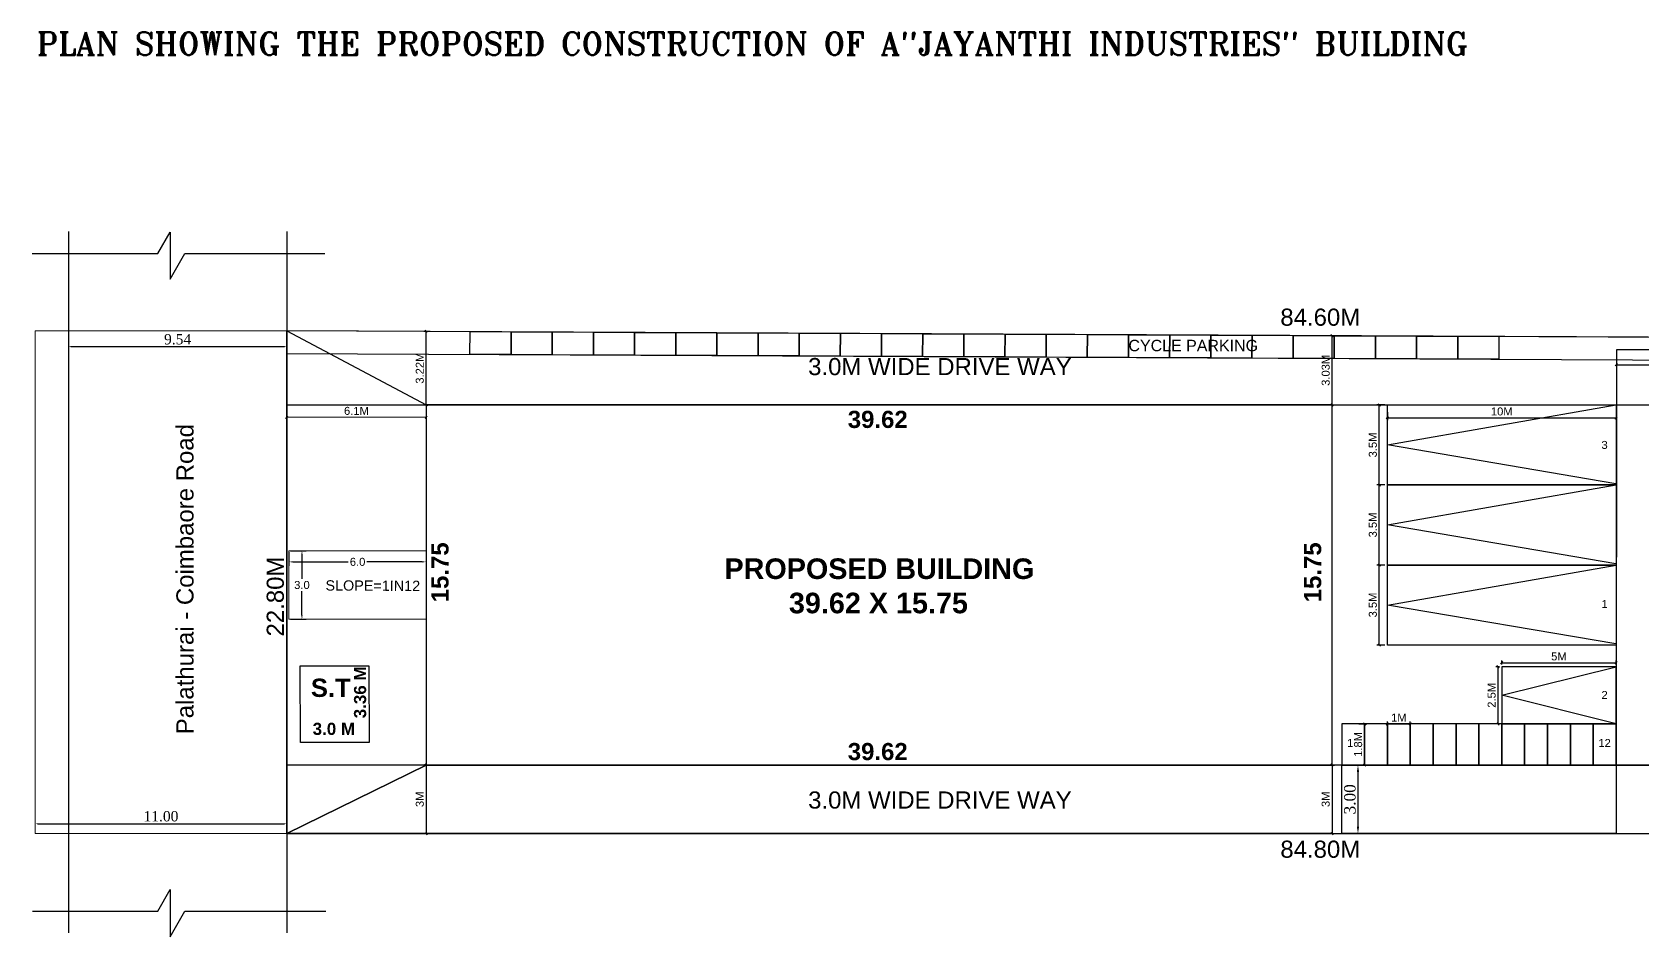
# Model space of a CAD drawing. Header units: metres. Extents: x 531 to 643, y 168 to 255.
# Drawn here: x 531.6 to 602, y 213.4 to 253 of the extents above; entities that cross this region are included whole.
import ezdxf
from ezdxf.lldxf.tags import DXFTag

# ---------------------------------------------------------------- set-up
doc = ezdxf.new("R2010")
doc.units = ezdxf.units.M
doc.layers.add('BLK_1_COVERED_AREA', color=140, linetype='Continuous', plot=False)
doc.layers.add('TWO_WHEELER_PARKING', color=2, linetype='Continuous', plot=False)
for name, color, linetype, lineweight in [('BLK_1_DA_RAMP_1', 1, 'Continuous', 0), ('DIST_EXIT', 7, 'Continuous', 0), ('NOTIFIED_ROAD', 1, 'Continuous', 13), ('ROAD_WIDTH', 183, 'Continuous', 13)]:
    doc.layers.add(name, color=color, linetype=linetype, lineweight=lineweight)
for name, color, linetype in [('BLK_1_LVL_0_BLDG_FOOT_PRINT', 1, 'Continuous'), ('BLK_1_LVL_0_FRONT_SETBACK', 2, 'Continuous'), ('BLK_1_LVL_0_REAR_SETBACK', 11, 'Continuous'), ('BLK_1_LVL_0_SIDE_SETBACK1', 171, 'Continuous'), ('BLK_1_LVL_0_SIDE_SETBACK2', 102, 'Continuous'), ('CYCLE_PARKING', 1, 'Continuous'), ('DRIVE_WAY', 7, 'Continuous'), ('INSITU_WASTE_TREATMENT_PLANT', 117, 'Continuous'), ('LORRY_PARKING', 175, 'Continuous'), ('PARKING_SLOT', 117, 'Continuous'), ('PER_AISLE_WIDTH', 10, 'Continuous'), ('PLOT_BOUNDARY', 70, 'Continuous'), ('RWH', 130, 'Continuous'), ('TWO_WHEELER_DRIVE_WAY', 6, 'Continuous')]:
    doc.layers.add(name, color=color, linetype=linetype)
doc.styles.add('ANAND', font='times.ttf')
doc.styles.add('architectura', font='arial.ttf')
doc.styles.add('CODE', font='arialbd.ttf')
doc.styles.add('KARTHI', font='arialbd.ttf')
doc.styles.get("Standard").update_dxf_attribs({"font": 'arial.ttf', "height": 0.35})
doc.styles.add('STYLE4', font='romant.shx')
tags = doc.linetypes.add('HIDDEN', pattern=[0.375, 0.25, -0.125]).pattern_tags.tags
tags[6:7] = [DXFTag(74, 4), DXFTag(75, 0), DXFTag(340, '0'), DXFTag(46, 1.0), DXFTag(50, 0.0), DXFTag(44, 0.0), DXFTag(45, 0.0)]
tags[4:5] = [DXFTag(74, 4), DXFTag(75, 0), DXFTag(340, '0'), DXFTag(46, 1.0), DXFTag(50, 0.0), DXFTag(44, 0.0), DXFTag(45, 0.0)]
doc.dimstyles.new('ISO-25', dxfattribs={"dimtxt": 0.35, "dimasz": 0.1, "dimexe": 0.1, "dimexo": 0.1, "dimgap": 0.1, "dimtad": 1, "dimdsep": 46, "dimtxsty": 'Standard', "dimblk": 'OBLIQUE', "dimcen": 2.5, "dimclrd": 256, "dimclre": 256, "dimclrt": 256, "dimadec": 0, "dimazin": 0, "dimtfac": 1, "dimtix": 1, "dimtmove": 0, "dimatfit": 0, "dimldrblk": 'OBLIQUE', "dimfxl": 0, "dimlwd": -1, "dimlwe": -1, "dimarcsym": 0})
doc.dimstyles.new('SETBACK', dxfattribs={"dimtxt": 1, "dimasz": 0.75, "dimexe": 0.18, "dimexo": 0.0625, "dimgap": 0.095, "dimtad": 1, "dimzin": 0, "dimdsep": 46, "dimtxsty": 'ANAND', "dimcen": 0.09, "dimse1": 1, "dimse2": 1, "dimadec": 0, "dimazin": 0, "dimtfac": 1, "dimtix": 1, "dimtofl": 0, "dimtmove": 2, "dimatfit": 0, "dimfxl": 0, "dimtolj": 1, "dimtzin": 0, "dimarcsym": 0})
doc.dimstyles.new('STANDARD$0', dxfattribs={"dimtxt": 5, "dimasz": 4, "dimexe": 1, "dimexo": 1, "dimgap": 1, "dimtad": 1, "dimdec": 1, "dimzin": 3, "dimdsep": 46, "dimlunit": 4, "dimtxsty": 'architectura', "dimblk": 'OBLIQUE', "dimcen": 0.09375, "dimdle": 1, "dimclrd": 8, "dimclre": 8, "dimclrt": 7, "dimadec": 1, "dimazin": 0, "dimtfac": 1, "dimtdec": 1, "dimtofl": 0, "dimtmove": 2, "dimatfit": 3, "dimldrblk": 'ARCHTICK', "dimfxl": 0, "dimfrac": 2, "dimtolj": 1, "dimtzin": 0, "dimarcsym": 0})
doc.dimstyles.new('V1', dxfattribs={"dimtxt": 0.45, "dimasz": 0.1, "dimexe": 0.18, "dimexo": 0.0625, "dimgap": 0.09, "dimtad": 1, "dimzin": 0, "dimdsep": 46, "dimtxsty": 'ANAND', "dimcen": 0.09, "dimse1": 1, "dimse2": 1, "dimadec": 0, "dimazin": 0, "dimtfac": 1, "dimtix": 1, "dimtofl": 0, "dimtmove": 2, "dimatfit": 0, "dimfxl": 0, "dimtolj": 1, "dimtzin": 0, "dimarcsym": 0})

# ---------------------------------------------------------------- blocks, each defined once
blk = doc.blocks.new('*D44')
at = {"layer": 'Defpoints', "color": 0}
for p in [(533.176, 239.919), (542.719, 239.919), (542.719, 239.22)]:
    blk.add_point(p, dxfattribs=at)
at = {"layer": 'ROAD_WIDTH', "color": 0, "lineweight": -2}
blk.add_line((533.276, 239.22), (542.619, 239.22), dxfattribs=at)
at = {"layer": 'ROAD_WIDTH', "color": 0}
for points in [[(533.276, 239.237), (533.276, 239.203), (533.176, 239.22)], [(542.619, 239.237), (542.619, 239.203), (542.719, 239.22)]]:
    blk.add_solid(points, dxfattribs=at)
at = {"layer": 'ROAD_WIDTH', "color": 0, "insert": (537.948, 239.539), "char_height": 0.45, "attachment_point": 5, "style": 'ANAND'}
blk.add_mtext('\\A1;9.54', dxfattribs=at)
blk = doc.blocks.new('*D45')
at = {"layer": 'Defpoints', "color": 0}
for p in [(531.719, 218.354), (542.719, 218.354), (542.719, 218.354)]:
    blk.add_point(p, dxfattribs=at)
at = {"layer": 'ROAD_WIDTH', "color": 0, "lineweight": -2}
blk.add_line((531.819, 218.354), (542.619, 218.354), dxfattribs=at)
at = {"layer": 'ROAD_WIDTH', "color": 0}
for points in [[(531.819, 218.371), (531.819, 218.338), (531.719, 218.354)], [(542.619, 218.371), (542.619, 218.338), (542.719, 218.354)]]:
    blk.add_solid(points, dxfattribs=at)
at = {"layer": 'ROAD_WIDTH', "color": 0, "insert": (537.219, 218.674), "char_height": 0.45, "attachment_point": 5, "style": 'ANAND'}
blk.add_mtext('\\A1;11.00', dxfattribs=at)
blk = doc.blocks.new('_Oblique')
at = {"color": 0, "linetype": 'ByBlock', "lineweight": -2}
blk.add_line((-0.5, -0.5), (0.5, 0.5), dxfattribs=at)
blk = doc.blocks.new('*D71')
at = {"layer": 'Defpoints', "color": 0}
for p in [(542.719, 236.669), (548.819, 236.669), (548.819, 236.131)]:
    blk.add_point(p, dxfattribs=at)
at = {"layer": 'DIST_EXIT'}
for p, q in [((542.719, 236.381), (542.719, 236.031)), ((542.719, 236.131), (548.819, 236.131)), ((548.819, 236.381), (548.819, 236.031))]:
    blk.add_line(p, q, dxfattribs=at)
at = {"layer": 'DIST_EXIT', "xscale": 0.1, "yscale": 0.1, "zscale": 0.1, "rotation": 180}
blk.add_blockref('_Oblique', (542.719, 236.131), dxfattribs=at)
at = {"layer": 'DIST_EXIT', "xscale": 0.1, "yscale": 0.1, "zscale": 0.1}
blk.add_blockref('_Oblique', (548.819, 236.131), dxfattribs=at)
at = {"layer": 'DIST_EXIT', "insert": (545.769, 236.41), "char_height": 0.35, "attachment_point": 5}
blk.add_mtext('6.1M', dxfattribs=at)
blk = doc.blocks.new('*D46')
for p, q in [((548.819, 239.89), (548.719, 239.89)), ((548.819, 236.669), (548.819, 239.89)), ((548.819, 236.669), (548.919, 236.669))]:
    blk.add_line(p, q)
at = {"layer": 'Defpoints', "color": 0}
for p in [(548.819, 239.89), (548.834, 239.89), (548.819, 236.669)]:
    blk.add_point(p, dxfattribs=at)
at = {"xscale": 0.1, "yscale": 0.1, "zscale": 0.1}
for p, rotation in [((548.819, 239.89), 90), ((548.819, 236.669), 270)]:
    blk.add_blockref('_Oblique', p, dxfattribs=dict(at, rotation=rotation))
at = {"insert": (548.54, 238.28), "char_height": 0.35, "attachment_point": 5, "rotation": 90}
blk.add_mtext('3.22M', dxfattribs=at)
blk = doc.blocks.new('*D72')
at = {"layer": 'Defpoints', "color": 0}
for p in [(588.439, 239.7), (588.453, 239.7), (588.439, 236.669)]:
    blk.add_point(p, dxfattribs=at)
at = {"layer": 'DRIVE_WAY', "color": 255}
for p, q in [((588.439, 239.7), (588.339, 239.7)), ((588.439, 236.669), (588.439, 239.7)), ((588.439, 236.669), (588.539, 236.669))]:
    blk.add_line(p, q, dxfattribs=at)
at = {"layer": 'DRIVE_WAY', "color": 255, "xscale": 0.1, "yscale": 0.1, "zscale": 0.1}
for p, rotation in [((588.439, 239.7), 90), ((588.439, 236.669), 270)]:
    blk.add_blockref('_Oblique', p, dxfattribs=dict(at, rotation=rotation))
at = {"layer": 'DRIVE_WAY', "color": 255, "insert": (588.16, 238.185), "char_height": 0.35, "attachment_point": 5, "rotation": 90}
blk.add_mtext('3.03M', dxfattribs=at)
blk = doc.blocks.new('*D73')
for p, q in [((548.819, 220.919), (548.919, 220.919)), ((548.819, 220.919), (548.819, 217.919)), ((548.819, 217.919), (548.919, 217.919))]:
    blk.add_line(p, q)
at = {"layer": 'Defpoints', "color": 0}
for p in [(548.819, 220.919), (548.819, 217.919), (548.819, 217.919)]:
    blk.add_point(p, dxfattribs=at)
at = {"xscale": 0.1, "yscale": 0.1, "zscale": 0.1}
for p, rotation in [((548.819, 220.919), 90), ((548.819, 217.919), 270)]:
    blk.add_blockref('_Oblique', p, dxfattribs=dict(at, rotation=rotation))
at = {"insert": (548.54, 219.419), "char_height": 0.35, "attachment_point": 5, "rotation": 90}
blk.add_mtext('3M', dxfattribs=at)
blk = doc.blocks.new('*D74')
at = {"layer": 'Defpoints', "color": 0}
for p in [(588.439, 220.919), (588.439, 217.919), (588.439, 217.919)]:
    blk.add_point(p, dxfattribs=at)
at = {"layer": 'DRIVE_WAY', "color": 255}
for p, q in [((588.439, 220.919), (588.539, 220.919)), ((588.439, 220.919), (588.439, 217.919)), ((588.439, 217.919), (588.539, 217.919))]:
    blk.add_line(p, q, dxfattribs=at)
at = {"layer": 'DRIVE_WAY', "color": 255, "xscale": 0.1, "yscale": 0.1, "zscale": 0.1}
for p, rotation in [((588.439, 220.919), 90), ((588.439, 217.919), 270)]:
    blk.add_blockref('_Oblique', p, dxfattribs=dict(at, rotation=rotation))
at = {"layer": 'DRIVE_WAY', "color": 255, "insert": (588.16, 219.419), "char_height": 0.35, "attachment_point": 5, "rotation": 90}
blk.add_mtext('3M', dxfattribs=at)
blk = doc.blocks.new('*D75')
at = {"layer": 'Defpoints', "color": 0}
for p in [(588.858, 220.919), (589.57, 217.919), (590.858, 217.919)]:
    blk.add_point(p, dxfattribs=at)
at = {"layer": 'TWO_WHEELER_DRIVE_WAY', "color": 6, "lineweight": -2}
blk.add_line((589.57, 220.619), (589.57, 218.219), dxfattribs=at)
at = {"layer": 'TWO_WHEELER_DRIVE_WAY', "color": 6}
for points in [[(589.52, 220.619), (589.62, 220.619), (589.57, 220.919)], [(589.52, 218.219), (589.62, 218.219), (589.57, 217.919)]]:
    blk.add_solid(points, dxfattribs=at)
at = {"layer": 'TWO_WHEELER_DRIVE_WAY', "color": 6, "insert": (589.22, 219.419), "char_height": 0.5, "attachment_point": 5, "rotation": 90, "style": 'ANAND'}
blk.add_mtext('\\A1;3.00', dxfattribs=at)
blk = doc.blocks.new('*D76')
for p, q in [((590.75, 236.669), (590.4, 236.669)), ((590.5, 233.169), (590.5, 236.669)), ((590.75, 233.169), (590.4, 233.169))]:
    blk.add_line(p, q)
at = {"layer": 'Defpoints', "color": 0}
for p in [(590.5, 236.669), (590.858, 236.669), (590.858, 233.169)]:
    blk.add_point(p, dxfattribs=at)
at = {"xscale": 0.1, "yscale": 0.1, "zscale": 0.1}
for p, rotation in [((590.5, 236.669), 90), ((590.5, 233.169), 270)]:
    blk.add_blockref('_Oblique', p, dxfattribs=dict(at, rotation=rotation))
at = {"insert": (590.221, 234.919), "char_height": 0.35, "attachment_point": 5, "rotation": 90}
blk.add_mtext('3.5M', dxfattribs=at)
blk = doc.blocks.new('*D47')
for p, q in [((590.858, 236.356), (590.858, 236.006)), ((590.858, 236.106), (600.858, 236.106)), ((600.858, 236.356), (600.858, 236.006))]:
    blk.add_line(p, q)
at = {"layer": 'Defpoints', "color": 0}
for p in [(590.858, 236.669), (600.858, 236.669), (600.858, 236.106)]:
    blk.add_point(p, dxfattribs=at)
at = {"xscale": 0.1, "yscale": 0.1, "zscale": 0.1, "rotation": 180}
blk.add_blockref('_Oblique', (590.858, 236.106), dxfattribs=at)
at = {"xscale": 0.1, "yscale": 0.1, "zscale": 0.1}
blk.add_blockref('_Oblique', (600.858, 236.106), dxfattribs=at)
at = {"insert": (595.858, 236.384), "char_height": 0.35, "attachment_point": 5}
blk.add_mtext('10M', dxfattribs=at)
blk = doc.blocks.new('*D77')
for p, q in [((595.758, 225.219), (595.596, 225.219)), ((595.696, 222.719), (595.696, 225.219)), ((595.758, 222.719), (595.596, 222.719))]:
    blk.add_line(p, q)
at = {"layer": 'Defpoints', "color": 0}
for p in [(595.696, 225.219), (595.858, 225.219), (595.858, 222.719)]:
    blk.add_point(p, dxfattribs=at)
at = {"xscale": 0.1, "yscale": 0.1, "zscale": 0.1}
for p, rotation in [((595.696, 225.219), 90), ((595.696, 222.719), 270)]:
    blk.add_blockref('_Oblique', p, dxfattribs=dict(at, rotation=rotation))
at = {"insert": (595.417, 223.969), "char_height": 0.35, "attachment_point": 5, "rotation": 90}
blk.add_mtext('2.5M', dxfattribs=at)
blk = doc.blocks.new('*D48')
for p, q in [((595.858, 225.319), (595.858, 225.492)), ((600.858, 225.319), (600.858, 225.492)), ((595.858, 225.392), (600.858, 225.392))]:
    blk.add_line(p, q)
at = {"layer": 'Defpoints', "color": 0}
for p in [(595.858, 225.219), (600.858, 225.392), (600.858, 225.219)]:
    blk.add_point(p, dxfattribs=at)
at = {"xscale": 0.1, "yscale": 0.1, "zscale": 0.1, "rotation": 180}
blk.add_blockref('_Oblique', (595.858, 225.392), dxfattribs=at)
at = {"xscale": 0.1, "yscale": 0.1, "zscale": 0.1}
blk.add_blockref('_Oblique', (600.858, 225.392), dxfattribs=at)
at = {"insert": (598.358, 225.67), "char_height": 0.35, "attachment_point": 5}
blk.add_mtext('5M', dxfattribs=at)
blk = doc.blocks.new('*D78')
for p, q in [((590.75, 233.169), (590.4, 233.169)), ((590.5, 229.669), (590.5, 233.169)), ((590.75, 229.669), (590.4, 229.669))]:
    blk.add_line(p, q)
at = {"layer": 'Defpoints', "color": 0}
for p in [(590.5, 233.169), (590.858, 233.169), (590.858, 229.669)]:
    blk.add_point(p, dxfattribs=at)
at = {"xscale": 0.1, "yscale": 0.1, "zscale": 0.1}
for p, rotation in [((590.5, 233.169), 90), ((590.5, 229.669), 270)]:
    blk.add_blockref('_Oblique', p, dxfattribs=dict(at, rotation=rotation))
at = {"insert": (590.221, 231.419), "char_height": 0.35, "attachment_point": 5, "rotation": 90}
blk.add_mtext('3.5M', dxfattribs=at)
blk = doc.blocks.new('*D79')
at = {"layer": 'Defpoints', "color": 0}
for p in [(600.872, 239.08), (610.872, 239.08), (610.872, 238.431)]:
    blk.add_point(p, dxfattribs=at)
at = {"layer": 'DRIVE_WAY', "color": 255}
for p, q in [((600.872, 238.681), (600.872, 238.331)), ((600.872, 238.431), (610.872, 238.431)), ((610.872, 238.681), (610.872, 238.331))]:
    blk.add_line(p, q, dxfattribs=at)
at = {"layer": 'DRIVE_WAY', "color": 255, "xscale": 0.1, "yscale": 0.1, "zscale": 0.1, "rotation": 180}
blk.add_blockref('_Oblique', (600.872, 238.431), dxfattribs=at)
at = {"layer": 'DRIVE_WAY', "color": 255, "xscale": 0.1, "yscale": 0.1, "zscale": 0.1}
blk.add_blockref('_Oblique', (610.872, 238.431), dxfattribs=at)
at = {"layer": 'DRIVE_WAY', "color": 255, "insert": (605.872, 238.709), "char_height": 0.35, "attachment_point": 5}
blk.add_mtext('10M', dxfattribs=at)
blk = doc.blocks.new('*D69')
at = {"layer": 'BLK_1_DA_RAMP_1', "color": 0, "lineweight": -2}
for p, q in [((542.881, 230.294), (543.565, 230.294)), ((543.385, 230.114), (543.385, 229.063)), ((543.385, 227.474), (543.385, 228.525)), ((542.881, 227.294), (543.565, 227.294))]:
    blk.add_line(p, q, dxfattribs=at)
at = {"layer": 'BLK_1_DA_RAMP_1', "color": 0}
for points in [[(543.355, 230.114), (543.415, 230.114), (543.385, 230.294)], [(543.355, 227.474), (543.415, 227.474), (543.385, 227.294)]]:
    blk.add_solid(points, dxfattribs=at)
at = {"layer": 'Defpoints', "color": 0}
for p in [(542.819, 230.294), (543.385, 230.294), (542.819, 227.294)]:
    blk.add_point(p, dxfattribs=at)
at = {"layer": 'BLK_1_DA_RAMP_1', "color": 0, "insert": (543.385, 228.794), "char_height": 0.35, "attachment_point": 5}
blk.add_mtext('\\A1;3.0', dxfattribs=at)
blk = doc.blocks.new('*D70')
at = {"layer": 'BLK_1_DA_RAMP_1', "color": 0, "lineweight": -2}
for p, q in [((542.819, 230.232), (542.819, 229.626)), ((542.999, 229.806), (545.41, 229.806)), ((548.639, 229.806), (546.228, 229.806)), ((548.819, 230.232), (548.819, 229.626))]:
    blk.add_line(p, q, dxfattribs=at)
at = {"layer": 'BLK_1_DA_RAMP_1', "color": 0}
for points in [[(542.999, 229.836), (542.999, 229.776), (542.819, 229.806)], [(548.639, 229.836), (548.639, 229.776), (548.819, 229.806)]]:
    blk.add_solid(points, dxfattribs=at)
at = {"layer": 'Defpoints', "color": 0}
for p in [(542.819, 230.294), (548.819, 230.294), (548.819, 229.806)]:
    blk.add_point(p, dxfattribs=at)
at = {"layer": 'BLK_1_DA_RAMP_1', "color": 0, "insert": (545.819, 229.806), "char_height": 0.35, "attachment_point": 5}
blk.add_mtext('\\A1;6.0', dxfattribs=at)
blk = doc.blocks.new('*D86')
for p, q in [((590.75, 229.669), (590.4, 229.669)), ((590.5, 226.169), (590.5, 229.669)), ((590.75, 226.169), (590.4, 226.169))]:
    blk.add_line(p, q)
at = {"layer": 'Defpoints', "color": 0}
for p in [(590.5, 229.669), (590.858, 229.669), (590.858, 226.169)]:
    blk.add_point(p, dxfattribs=at)
at = {"xscale": 0.1, "yscale": 0.1, "zscale": 0.1}
for p, rotation in [((590.5, 229.669), 90), ((590.5, 226.169), 270)]:
    blk.add_blockref('_Oblique', p, dxfattribs=dict(at, rotation=rotation))
at = {"insert": (590.221, 227.919), "char_height": 0.35, "attachment_point": 5, "rotation": 90}
blk.add_mtext('3.5M', dxfattribs=at)
blk = doc.blocks.new('*D90')
for p, q in [((589.608, 222.719), (589.958, 222.719)), ((589.858, 220.919), (589.858, 222.719)), ((589.608, 220.919), (589.958, 220.919))]:
    blk.add_line(p, q)
at = {"layer": 'Defpoints', "color": 0}
for p in [(588.858, 222.719), (589.858, 222.719), (588.858, 220.919)]:
    blk.add_point(p, dxfattribs=at)
at = {"xscale": 0.1, "yscale": 0.1, "zscale": 0.1}
for p, rotation in [((589.858, 222.719), 90), ((589.858, 220.919), 270)]:
    blk.add_blockref('_Oblique', p, dxfattribs=dict(at, rotation=rotation))
at = {"insert": (589.579, 221.819), "char_height": 0.35, "attachment_point": 5, "rotation": 90}
blk.add_mtext('1.8M', dxfattribs=at)
blk = doc.blocks.new('*D91')
for p, q in [((590.858, 222.719), (590.858, 222.819)), ((590.858, 222.719), (591.858, 222.719)), ((591.858, 222.719), (591.858, 222.819))]:
    blk.add_line(p, q)
at = {"layer": 'Defpoints', "color": 0}
for p in [(590.858, 222.719), (591.858, 222.719), (591.858, 222.719)]:
    blk.add_point(p, dxfattribs=at)
at = {"xscale": 0.1, "yscale": 0.1, "zscale": 0.1, "rotation": 180}
blk.add_blockref('_Oblique', (590.858, 222.719), dxfattribs=at)
at = {"xscale": 0.1, "yscale": 0.1, "zscale": 0.1}
blk.add_blockref('_Oblique', (591.858, 222.719), dxfattribs=at)
at = {"insert": (591.358, 222.995), "char_height": 0.35, "attachment_point": 5}
blk.add_mtext('1M', dxfattribs=at)

msp = doc.modelspace()

# ---------------------------------------------------------------- linework, layer by layer
for p, q in [((533.176, 244.26), (533.176, 213.579)), ((537.08, 243.298), (537.623, 244.234)), ((537.623, 244.234), (537.623, 242.173)), ((542.719, 244.26), (542.719, 239.919)), ((531.589, 243.298), (537.08, 243.298)), ((537.623, 242.173), (538.27, 243.298)), ((538.27, 243.298), (544.382, 243.298)), ((542.719, 239.919), (542.719, 217.919)), ((627.318, 239.514), (542.719, 239.919)), ((542.719, 217.919), (631.519, 217.919)), ((542.719, 217.919), (542.719, 213.579)), ((537.08, 214.531), (537.623, 215.467)), ((537.623, 215.467), (537.623, 213.405)), ((531.596, 214.531), (537.08, 214.531)), ((537.623, 213.405), (538.27, 214.531)), ((538.27, 214.531), (544.432, 214.531))]:
    msp.add_line(p, q)
msp.add_lwpolyline([(548.819, 220.919), (542.719, 220.919), (542.719, 236.669), (548.819, 236.669), (548.819, 220.919)])
at = {"linetype": 'HIDDEN', "ltscale": 2}
for points in [[(600.854, 233.219), (590.858, 234.919), (600.858, 236.669)], [(600.854, 229.719), (590.858, 231.419), (600.858, 233.169)], [(600.854, 226.219), (590.858, 227.919), (600.858, 229.669)], [(600.858, 222.719), (595.858, 223.969), (600.858, 225.219)]]:
    msp.add_lwpolyline(points, dxfattribs=at)
at = {"color": 255}
msp.add_lwpolyline([(542.719, 217.919), (610.858, 217.919), (610.858, 220.919), (542.719, 220.919), (542.719, 217.919)], dxfattribs=at)
at = {"layer": 'BLK_1_COVERED_AREA'}
msp.add_lwpolyline([(548.819, 220.919), (588.439, 220.919), (588.439, 236.669), (548.819, 236.669)], close=True, dxfattribs=at)
at = {"layer": 'BLK_1_DA_RAMP_1'}
msp.add_lwpolyline([(548.819, 230.294), (548.819, 227.294), (542.819, 227.294), (542.819, 230.294)], close=True, dxfattribs=at)
at = {"layer": 'BLK_1_LVL_0_BLDG_FOOT_PRINT'}
msp.add_lwpolyline([(548.819, 220.919), (588.439, 220.919), (588.439, 236.669), (548.819, 236.669)], close=True, dxfattribs=at)
at = {"layer": 'BLK_1_LVL_0_FRONT_SETBACK'}
msp.add_lwpolyline([(542.719, 239.919), (548.819, 236.669), (548.819, 220.919), (542.719, 217.919)], close=True, dxfattribs=at)
at = {"layer": 'BLK_1_LVL_0_REAR_SETBACK'}
msp.add_lwpolyline([(588.439, 236.669), (627.871, 236.669), (630.935, 220.919), (588.439, 220.919)], close=True, dxfattribs=at)
at = {"layer": 'BLK_1_LVL_0_SIDE_SETBACK1'}
msp.add_lwpolyline([(588.439, 220.919), (588.439, 217.919), (542.719, 217.919), (548.819, 220.919)], close=True, dxfattribs=at)
at = {"layer": 'BLK_1_LVL_0_SIDE_SETBACK2'}
msp.add_lwpolyline([(588.439, 236.669), (588.439, 239.7), (542.719, 239.919), (548.819, 236.669)], close=True, dxfattribs=at)
at = {"layer": 'CYCLE_PARKING', "color": 250}
for points in [[(550.732, 238.881), (550.736, 239.881), (552.536, 239.872), (552.532, 238.872)], [(552.532, 238.872), (552.536, 239.872), (554.336, 239.864), (554.332, 238.864)], [(554.332, 238.864), (554.336, 239.864), (556.136, 239.855), (556.132, 238.855)], [(556.132, 238.855), (556.136, 239.855), (557.936, 239.846), (557.931, 238.846)], [(557.931, 238.846), (557.936, 239.846), (559.736, 239.838), (559.731, 238.838)], [(559.731, 238.838), (559.736, 239.838), (561.536, 239.829), (561.531, 238.829)], [(561.531, 238.829), (561.536, 239.829), (563.336, 239.821), (563.331, 238.821)], [(563.331, 238.821), (563.336, 239.821), (565.136, 239.812), (565.131, 238.812)], [(565.131, 238.812), (565.136, 239.812), (566.936, 239.803), (566.931, 238.803)], [(566.931, 238.803), (566.936, 239.803), (568.736, 239.795), (568.731, 238.795)], [(568.731, 238.795), (568.736, 239.795), (570.536, 239.786), (570.531, 238.786)], [(570.531, 238.786), (570.536, 239.786), (572.336, 239.778), (572.331, 238.778)], [(572.331, 238.778), (572.336, 239.778), (574.136, 239.769), (574.131, 238.769)], [(574.131, 238.769), (574.136, 239.769), (575.936, 239.76), (575.931, 238.76)], [(575.931, 238.76), (575.936, 239.76), (577.736, 239.752), (577.731, 238.752)], [(577.731, 238.752), (577.736, 239.752), (579.536, 239.743), (579.531, 238.743)], [(579.531, 238.743), (579.536, 239.743), (581.336, 239.734), (581.331, 238.734)], [(581.331, 238.734), (581.336, 239.734), (583.136, 239.726), (583.131, 238.726)], [(583.131, 238.726), (583.136, 239.726), (584.936, 239.717), (584.931, 238.717)], [(584.931, 238.717), (584.936, 239.717), (586.736, 239.709), (586.731, 238.709)], [(586.731, 238.709), (586.736, 239.709), (588.536, 239.7), (588.531, 238.7)], [(588.531, 238.7), (588.536, 239.7), (590.336, 239.691), (590.331, 238.691)], [(590.331, 238.691), (590.336, 239.691), (592.136, 239.683), (592.131, 238.683)], [(592.131, 238.683), (592.136, 239.683), (593.936, 239.674), (593.931, 238.674)], [(593.931, 238.674), (593.936, 239.674), (595.736, 239.666), (595.731, 238.666)]]:
    msp.add_lwpolyline(points, close=True, dxfattribs=at)
at = {"layer": 'DRIVE_WAY', "color": 255}
msp.add_lwpolyline([(600.872, 239.08), (600.858, 220.919), (610.858, 220.919), (610.872, 239.08)], close=True, dxfattribs=at)
at = {"layer": 'INSITU_WASTE_TREATMENT_PLANT', "color": 226}
msp.add_lwpolyline([(543.308, 225.256), (546.308, 225.256), (546.323, 221.9), (543.323, 221.9)], close=True, dxfattribs=at)
at = {"layer": 'LORRY_PARKING', "color": 175}
for points in [[(590.858, 233.169), (590.858, 236.669), (600.858, 236.669), (600.858, 233.169)], [(590.858, 229.669), (590.858, 233.169), (600.858, 233.169), (600.858, 229.669)], [(590.858, 226.169), (590.858, 229.669), (600.858, 229.669), (600.858, 226.169)]]:
    msp.add_lwpolyline(points, close=True, dxfattribs=at)
at = {"layer": 'NOTIFIED_ROAD', "color": 1}
msp.add_lwpolyline([(531.719, 239.919), (531.719, 217.919), (542.719, 217.919), (542.719, 239.919)], close=True, dxfattribs=at)
at = {"layer": 'PARKING_SLOT', "color": 30}
msp.add_lwpolyline([(600.858, 222.719), (600.858, 225.219), (595.858, 225.219), (595.858, 222.719)], close=True, dxfattribs=at)
at = {"layer": 'PER_AISLE_WIDTH', "color": 5}
msp.add_lwpolyline([(600.872, 239.08), (600.858, 220.919), (610.858, 220.919), (610.872, 239.08)], close=True, dxfattribs=at)
at = {"layer": 'PLOT_BOUNDARY', "color": 70, "ltscale": 400}
msp.add_lwpolyline([(542.719, 239.919), (542.719, 217.919), (631.519, 217.919), (627.318, 239.514)], close=True, dxfattribs=at)
at = {"layer": 'ROAD_WIDTH', "color": 1}
msp.add_lwpolyline([(531.719, 239.919), (531.719, 217.919), (542.719, 217.919), (542.719, 239.919)], close=True, dxfattribs=at)
at = {"layer": 'RWH', "ltscale": 400}
msp.add_lwpolyline([(610.858, 238.593), (610.858, 239.593), (542.719, 239.919), (542.719, 238.919)], close=True, dxfattribs=at)
at = {"layer": 'TWO_WHEELER_DRIVE_WAY', "color": 6}
msp.add_lwpolyline([(588.858, 220.919), (600.858, 220.919), (600.858, 217.919), (588.858, 217.919)], close=True, dxfattribs=at)
at = {"layer": 'TWO_WHEELER_PARKING', "linetype": 'Continuous'}
for points in [[(589.858, 222.719), (588.858, 222.719), (588.858, 220.919), (589.858, 220.919)], [(590.858, 222.719), (589.858, 222.719), (589.858, 220.919), (590.858, 220.919)], [(591.858, 222.719), (590.858, 222.719), (590.858, 220.919), (591.858, 220.919)], [(592.858, 222.719), (591.858, 222.719), (591.858, 220.919), (592.858, 220.919)], [(593.858, 222.719), (592.858, 222.719), (592.858, 220.919), (593.858, 220.919)], [(594.858, 222.719), (593.858, 222.719), (593.858, 220.919), (594.858, 220.919)], [(595.858, 222.719), (594.858, 222.719), (594.858, 220.919), (595.858, 220.919)], [(596.858, 222.719), (595.858, 222.719), (595.858, 220.919), (596.858, 220.919)], [(597.858, 222.719), (596.858, 222.719), (596.858, 220.919), (597.858, 220.919)], [(598.858, 222.719), (597.858, 222.719), (597.858, 220.919), (598.858, 220.919)], [(599.858, 222.719), (598.858, 222.719), (598.858, 220.919), (599.858, 220.919)], [(600.858, 222.719), (599.858, 222.719), (599.858, 220.919), (600.858, 220.919)]]:
    msp.add_lwpolyline(points, close=True, dxfattribs=at)

# ---------------------------------------------------------------- texts
for s, height, p in [('84.60M', 0.75, (586.174, 240.135)), ('CYCLE PARKING', 0.5, (579.533, 239.019)), ('3.0M WIDE DRIVE WAY', 0.75, (565.524, 237.974)), ('3.0M WIDE DRIVE WAY', 0.75, (565.524, 219.014)), ('84.80M', 0.75, (586.174, 216.862))]:
    msp.add_text(s, height=height).set_placement(p)
for s, p in [('Palathurai - Coimbaore Road', (538.643, 222.266)), ('22.80M', (542.594, 226.543))]:
    msp.add_text(s, height=0.75, rotation=90).set_placement(p)
at = {"color": 7, "lineweight": 20, "style": 'KARTHI'}
msp.add_text('S.T', height=0.8, dxfattribs=at).set_placement((543.777, 223.898))
at = {"insert": (531.788, 252.975), "char_height": 1.25, "width": 103.78763, "attachment_point": 1, "style": 'STYLE4'}
msp.add_mtext('{\\H0.8x;PLAN SHOWING THE PROPOSED CONSTRUCTION OF A"JAYANTHI INDUSTRIES" BUILDING}', dxfattribs=at)
at = {"color": 7, "linetype": 'ByBlock', "attachment_point": 1, "style": 'CODE'}
for s, insert, char_height, width in [('39.62', (567.257, 236.414), 0.75, 2.66967), ('{\\W1.036019; }PROPOSED BUILDING\\P{\\W9.10895;\\C256; \\W1;39.62 X 15.75}', (561.502, 229.957), 0.9, 14.10838), ('39.62', (567.257, 221.883), 0.75, 2.66967)]:
    msp.add_mtext(s, dxfattribs=dict(at, insert=insert, char_height=char_height, width=width))
at = {"char_height": 0.35, "attachment_point": 5}
for s, insert in [('3', (600.356, 234.919)), ('1', (600.356, 227.962)), ('2', (600.356, 223.984)), ('1', (589.23, 221.884)), ('12', (600.356, 221.884))]:
    msp.add_mtext(s, dxfattribs=dict(at, insert=insert))
at = {"color": 7, "linetype": 'ByBlock', "char_height": 0.75, "width": 2.66967, "attachment_point": 1, "rotation": 90, "style": 'CODE'}
for insert in [(549.049, 228.037), (587.212, 228.037)]:
    msp.add_mtext('15.75', dxfattribs=dict(at, insert=insert))
at = {"color": 7, "lineweight": 20, "insert": (545.931, 224.097), "char_height": 0.5305, "attachment_point": 5, "rotation": 90, "style": 'KARTHI'}
msp.add_mtext('\\A1;3.36 M', dxfattribs=at)
at = {"color": 7, "lineweight": 20, "insert": (544.781, 222.497), "char_height": 0.5305, "width": 3.16105, "attachment_point": 5, "style": 'KARTHI'}
msp.add_mtext('\\A1;3.0 M', dxfattribs=at)
at = {"layer": 'BLK_1_DA_RAMP_1', "insert": (546.487, 228.992), "char_height": 0.45, "width": 1.4, "attachment_point": 2, "rotation": 359.69417}
msp.add_mtext('SLOPE=1IN12', dxfattribs=at)

# ---------------------------------------------------------------- dimensions: what is measured, and where the dimension line sits
for base, p1, p2, angle, picture, middle in [((548.819, 239.89), (548.819, 236.669), (548.834, 239.89), 90, '*D46', (548.54, 238.28)), ((590.5, 236.669), (590.858, 233.169), (590.858, 236.669), 90, '*D76', (590.221, 234.919)), ((590.5, 233.169), (590.858, 229.669), (590.858, 233.169), 90, '*D78', (590.221, 231.419)), ((590.5, 229.669), (590.858, 226.169), (590.858, 229.669), 90, '*D86', (590.221, 227.919)), ((600.858, 225.392), (595.858, 225.219), (600.858, 225.219), 180, '*D48', (598.358, 225.67)), ((595.696, 225.219), (595.858, 222.719), (595.858, 225.219), 90, '*D77', (595.417, 223.969)), ((589.858, 222.719), (588.858, 220.919), (588.858, 222.719), 90, '*D90', (589.579, 221.819)), ((548.819, 217.919), (548.819, 220.919), (548.819, 217.919), 90, '*D73', (548.54, 219.419))]:
    dim = msp.add_linear_dim(base=base, p1=p1, p2=p2, angle=angle, dimstyle='ISO-25', override={"dimpost": 'M', "dimfxl": 0.25, "dimfxlon": 1, "dimarcsym": 1})
    dim.commit()
    dim.dimension.update_dxf_attribs({"geometry": picture, "text_midpoint": middle})
dim = msp.add_linear_dim(base=(600.858, 236.106), p1=(590.858, 236.669), p2=(600.858, 236.669), angle=180, dimstyle='ISO-25', override={"dimpost": 'M', "dimfxl": 0.25, "dimfxlon": 1, "dimarcsym": 1})
dim.commit()
dim.dimension.update_dxf_attribs({"geometry": '*D47', "text_midpoint": (595.858, 236.106), "dimtype": 160})
dim = msp.add_linear_dim(base=(591.858, 222.719), p1=(590.858, 222.719), p2=(591.858, 222.719), dimstyle='ISO-25', override={"dimpost": 'M', "dimfxl": 0.25, "dimfxlon": 1, "dimarcsym": 1})
dim.commit()
dim.dimension.update_dxf_attribs({"geometry": '*D91', "text_midpoint": (591.358, 222.995)})
at = {"layer": 'BLK_1_DA_RAMP_1', "color": 1}
dim = msp.add_linear_dim(base=(543.385, 230.294), p1=(542.819, 227.294), p2=(542.819, 230.294), angle=90, dimstyle='STANDARD$0', override={"dimtxt": 0.18, "dimasz": 0.18, "dimexe": 0.18, "dimexo": 0.0625, "dimgap": 0.09, "dimtad": 0, "dimtih": 1, "dimtoh": 1, "dimzin": 0, "dimlunit": 2, "dimtxsty": 'Standard', "dimcen": 0.09, "dimdle": 0, "dimclrd": 0, "dimclre": 0, "dimclrt": 0, "dimadec": 0, "dimtmove": 0, "dimfrac": 0}, dxfattribs=at)
dim.commit()
dim.dimension.update_dxf_attribs({"geometry": '*D69', "text_midpoint": (543.385, 228.794)})
at = {"layer": 'BLK_1_DA_RAMP_1', "color": 2}
dim = msp.add_linear_dim(base=(548.819, 229.806), p1=(542.819, 230.294), p2=(548.819, 230.294), dimstyle='STANDARD$0', override={"dimtxt": 0.18, "dimasz": 0.18, "dimexe": 0.18, "dimexo": 0.0625, "dimgap": 0.09, "dimtad": 0, "dimtih": 1, "dimtoh": 1, "dimzin": 0, "dimlunit": 2, "dimtxsty": 'Standard', "dimcen": 0.09, "dimdle": 0, "dimclrd": 0, "dimclre": 0, "dimclrt": 0, "dimadec": 0, "dimtmove": 0, "dimfrac": 0}, dxfattribs=at)
dim.commit()
dim.dimension.update_dxf_attribs({"geometry": '*D70', "text_midpoint": (545.819, 229.806)})
at = {"layer": 'DIST_EXIT'}
dim = msp.add_linear_dim(base=(548.819, 236.131), p1=(542.719, 236.669), p2=(548.819, 236.669), dimstyle='ISO-25', override={"dimpost": 'M', "dimfxl": 0.25, "dimfxlon": 1, "dimarcsym": 1}, dxfattribs=at)
dim.commit()
dim.dimension.update_dxf_attribs({"geometry": '*D71', "text_midpoint": (545.769, 236.41)})
at = {"layer": 'DRIVE_WAY', "color": 255}
for base, p1, p2, picture, middle in [((588.439, 239.7), (588.439, 236.669), (588.453, 239.7), '*D72', (588.16, 238.185)), ((588.439, 217.919), (588.439, 220.919), (588.439, 217.919), '*D74', (588.16, 219.419))]:
    dim = msp.add_linear_dim(base=base, p1=p1, p2=p2, angle=90, dimstyle='ISO-25', override={"dimpost": 'M', "dimclrd": 255, "dimclre": 255, "dimclrt": 255, "dimfxl": 0.25, "dimfxlon": 1, "dimarcsym": 1}, dxfattribs=at)
    dim.commit()
    dim.dimension.update_dxf_attribs({"geometry": picture, "text_midpoint": middle})
dim = msp.add_linear_dim(base=(610.872, 238.431), p1=(600.872, 239.08), p2=(610.872, 239.08), dimstyle='ISO-25', override={"dimpost": 'M', "dimclrd": 255, "dimclre": 255, "dimclrt": 255, "dimfxl": 0.25, "dimfxlon": 1, "dimarcsym": 1}, dxfattribs=at)
dim.commit()
dim.dimension.update_dxf_attribs({"geometry": '*D79', "text_midpoint": (605.872, 238.709)})
at = {"layer": 'ROAD_WIDTH', "color": 1}
dim = msp.add_aligned_dim(p1=(533.176, 239.919), p2=(542.719, 239.919), distance=-0.699, dimstyle='V1', dxfattribs=at)
dim.commit()
dim.dimension.update_dxf_attribs({"geometry": '*D44', "text_midpoint": (537.948, 239.539)})
dim = msp.add_linear_dim(base=(542.719, 218.354), p1=(531.719, 218.354), p2=(542.719, 218.354), dimstyle='V1', dxfattribs=at)
dim.commit()
dim.dimension.update_dxf_attribs({"geometry": '*D45', "text_midpoint": (537.219, 218.674)})
at = {"layer": 'TWO_WHEELER_DRIVE_WAY', "color": 6}
dim = msp.add_linear_dim(base=(589.57, 217.919), p1=(588.858, 220.919), p2=(590.858, 217.919), angle=90, dimstyle='SETBACK', override={"dimtxt": 0.5, "dimasz": 0.3, "dimclrd": 6, "dimclrt": 6}, dxfattribs=at)
dim.commit()
dim.dimension.update_dxf_attribs({"geometry": '*D75', "text_midpoint": (589.22, 219.419)})

doc.saveas('drawing.dxf')
